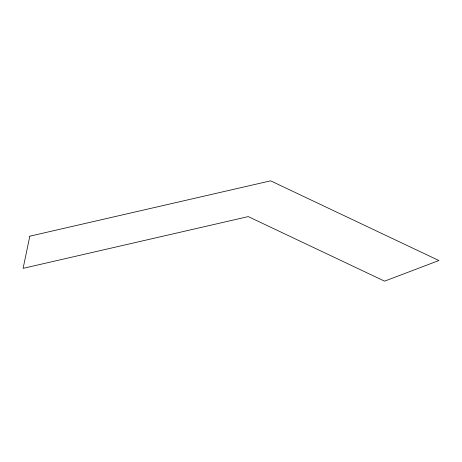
<?xml version="1.0" encoding="UTF-8"?>
<svg xmlns="http://www.w3.org/2000/svg" width="462" height="462" viewBox="0 0 462 462"><rect width="100%" height="100%" fill="white"/><g stroke="black" fill="none" stroke-linecap="round" stroke-linejoin="round"><path stroke-width="0.69" d="M29.822 236.174L23.1 268.347L248.25 216.603L384.575 281.162L438.9 260.533L270.617 180.838L29.822 236.174"/></g></svg>
